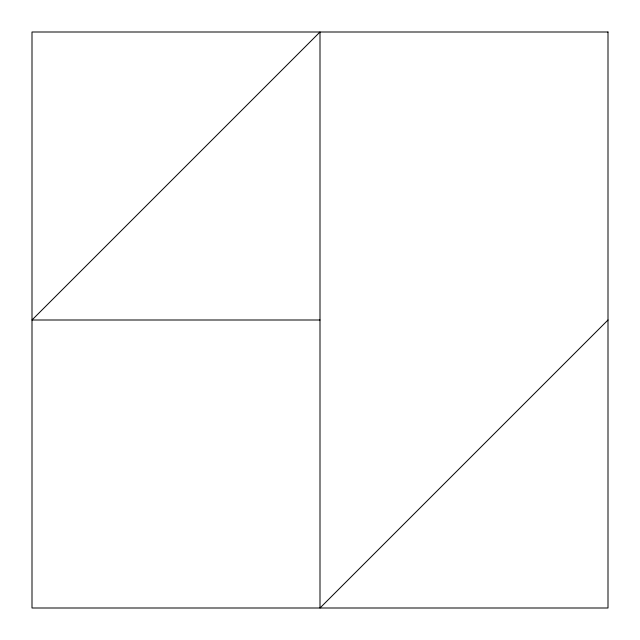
<?xml version="1.0" encoding="UTF-8"?>
<svg xmlns="http://www.w3.org/2000/svg" width="640" height="640" viewBox="0 0 640 640"><rect width="100%" height="100%" fill="white"/><g stroke="black" fill="none" stroke-linecap="round" stroke-linejoin="round"><path stroke-width="0.96" d="M608 320L320 608L320 32L32 320L320 320M608 32L32 32L32 608L608 608L608 32"/></g></svg>
